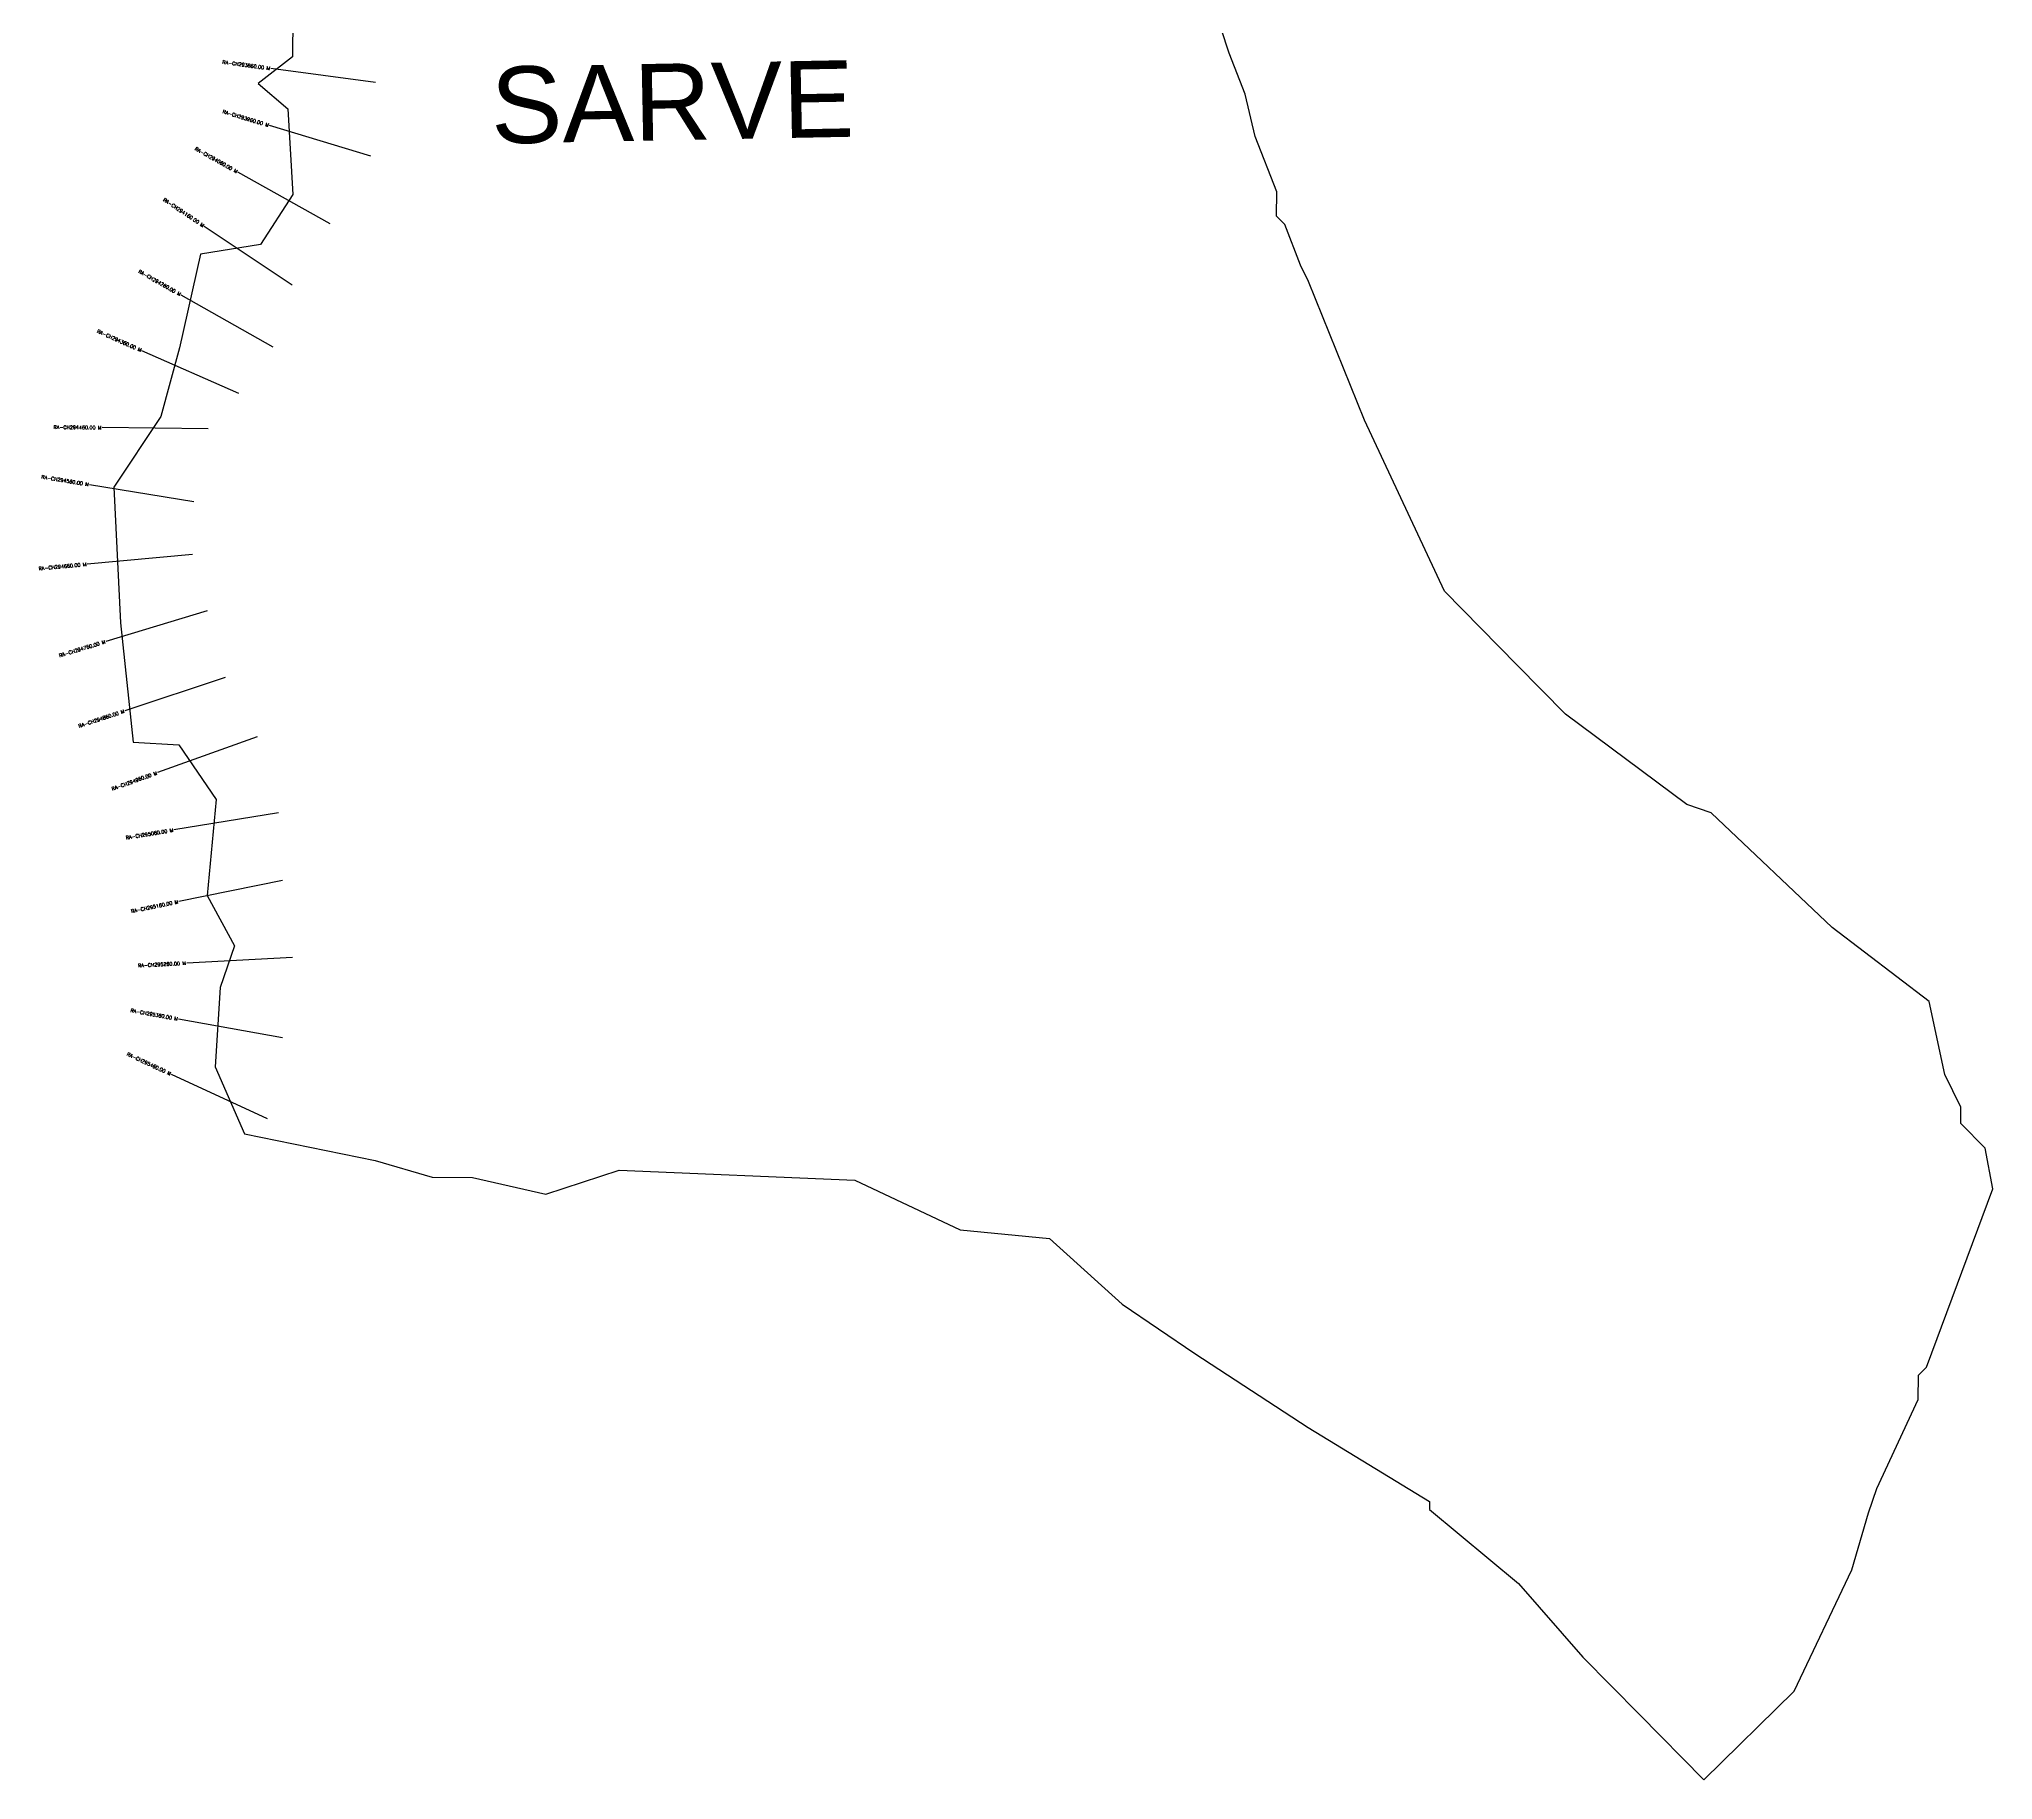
# Model space of a CAD drawing. Header units: metres. Extents: x 282027 to 284903, y 2016363 to 2020863.
# Drawn here: x 282133 to 284903, y 2016363 to 2018832 of the extents above; entities that cross this region are included whole.
import ezdxf
from ezdxf.enums import TextEntityAlignment as Align

# ---------------------------------------------------------------- set-up
doc = ezdxf.new("R2010")
doc.units = ezdxf.units.M
doc.header["$MEASUREMENT"] = 0
for name, color, linetype in [('CS', 134, 'Continuous'), ('CSMark', 6, 'Continuous'), ('VILLAGE BOUNDRY', 10, 'Continuous'), ('VILLAGE NAME', 250, 'Continuous')]:
    doc.layers.add(name, color=color, linetype=linetype)
doc.styles.get("Standard").update_dxf_attribs({"font": 'simplex.shx'})

msp = doc.modelspace()

# ---------------------------------------------------------------- linework, layer by layer
at = {"layer": 'CS'}
for p, q in [((282609.8, 2018770.5), (282461.2, 2018790.5)), ((282602.8, 2018666.1), (282459.2, 2018709.5)), ((282545.3, 2018570), (282414.4, 2018643.4)), ((282491.6, 2018483.2), (282366.9, 2018566.5)), ((282464.6, 2018395.2), (282334.1, 2018469.2)), ((282415.7, 2018329.5), (282278.5, 2018390.2)), ((282372.3, 2018279.6), (282222.3, 2018281.1)), ((282352.2, 2018175.9), (282204.2, 2018200.2)), ((282350.3, 2018101.2), (282200.9, 2018087.5)), ((282370.9, 2018021.2), (282227.3, 2017977.8)), ((282396.7, 2017926.9), (282254.4, 2017879.5)), ((282441.9, 2017842.7), (282300.8, 2017791.9)), ((282471.9, 2017734.7), (282323.9, 2017710.6)), ((282477.8, 2017639), (282330.8, 2017609)), ((282491.8, 2017529.6), (282342, 2017521.8)), ((282478, 2017415.6), (282330.4, 2017442.4)), ((282456.3, 2017300.7), (282320.3, 2017364))]:
    msp.add_line(p, q, dxfattribs=at)
at = {"layer": 'VILLAGE BOUNDRY'}
msp.add_lwpolyline([(282492.6, 2018863.2), (282492, 2018806.9), (282443.4, 2018769), (282485.5, 2018733), (282492.6, 2018611.5), (282446.5, 2018540.9), (282361.5, 2018527.1), (282331.7, 2018394.1), (282305.1, 2018296.7), (282238.9, 2018196.8), (282248.1, 2018004.2), (282266, 2017835.2), (282331, 2017831.5), (282383.9, 2017753.9), (282371.1, 2017617.8), (282409.9, 2017546.3), (282389.4, 2017487.3), (282382.5, 2017374.9), (282423.9, 2017279.7), (282609.3, 2017242), (282689.8, 2017218.3), (282747.4, 2017217.9), (282851, 2017194.1), (282955, 2017227.9), (283289.2, 2017213.8), (283438.4, 2017143.6), (283565.1, 2017131.1), (283668.2, 2017038.1), (283771.4, 2016968.2), (283932, 2016863.2), (284104.1, 2016758.2), (284104, 2016746.7), (284230, 2016642), (284321.4, 2016537.6), (284401.5, 2016456.3), (284493, 2016363.4), (284620.7, 2016489.2), (284702.7, 2016661.5), (284726.3, 2016742), (284738.1, 2016776.5), (284796.7, 2016902.9), (284797, 2016937.4), (284808.6, 2016948.9), (284902.7, 2017201.7), (284891.6, 2017259.5), (284857.2, 2017294.3), (284857.4, 2017317.4), (284834.7, 2017363.6), (284812.5, 2017467.5), (284674.9, 2017572.3), (284503.3, 2017734.9), (284468.8, 2017746.7), (284296.8, 2017874.8), (284228.2, 2017944.4), (284125.3, 2018049), (284011.8, 2018291.9), (283932.6, 2018488.4), (283921.2, 2018511.5), (283898.7, 2018569.3), (283887.2, 2018580.9), (283887.5, 2018615.5), (283856.9, 2018694.1), (283842.4, 2018754.1), (283819.8, 2018812), (283808.5, 2018846.6)], dxfattribs=at)

# ---------------------------------------------------------------- texts
at = {"layer": 'CSMark'}
for s, rotation, p in [('RA-CH293860.00 M', 352.33, (282460.2, 2018790.6)), ('RA-CH293960.00 M', 343.2084, (282458.3, 2018709.8)), ('RA-CH294060.00 M', 330.7109, (282413.6, 2018643.8)), ('RA-CH294160.00 M', 326.2462, (282366.1, 2018567.1)), ('RA-CH294260.00 M', 330.4316, (282333.2, 2018469.7)), ('RA-CH294360.00 M', 336.1111, (282277.6, 2018390.6)), ('RA-CH294460.00 M', 359.4331, (282221.3, 2018281.1)), ('RA-CH294560.00 M', 350.6632, (282203.2, 2018200.4)), ('RA-CH294660.00 M', 5.2262, (282199.9, 2018087.4)), ('RA-CH294760.00 M', 16.8447, (282226.4, 2017977.5)), ('RA-CH294860.00 M', 18.4162, (282253.4, 2017879.2)), ('RA-CH294960.00 M', 19.7856, (282299.8, 2017791.6)), ('RA-CH295060.00 M', 9.2738, (282322.9, 2017710.4)), ('RA-CH295160.00 M', 11.516, (282329.9, 2017608.8)), ('RA-CH295260.00 M', 2.9853, (282341, 2017521.8)), ('RA-CH295360.00 M', 349.689, (282329.4, 2017442.6)), ('RA-CH295460.00 M', 335.0451, (282319.4, 2017364.4))]:
    msp.add_text(s, height=5, rotation=rotation, dxfattribs=at).set_placement(p, align=Align.MIDDLE_RIGHT)
at = {"layer": 'VILLAGE NAME', "insert": (282772, 2018792.5), "char_height": 108.748, "attachment_point": 1, "rotation": 1.1028}
msp.add_mtext_dynamic_manual_height_columns('{\\fArial|b0|i0|c0|p34;SARVE}', width=726.929, gutter_width=543.7, heights=[0], dxfattribs=at)

doc.saveas('drawing.dxf')
